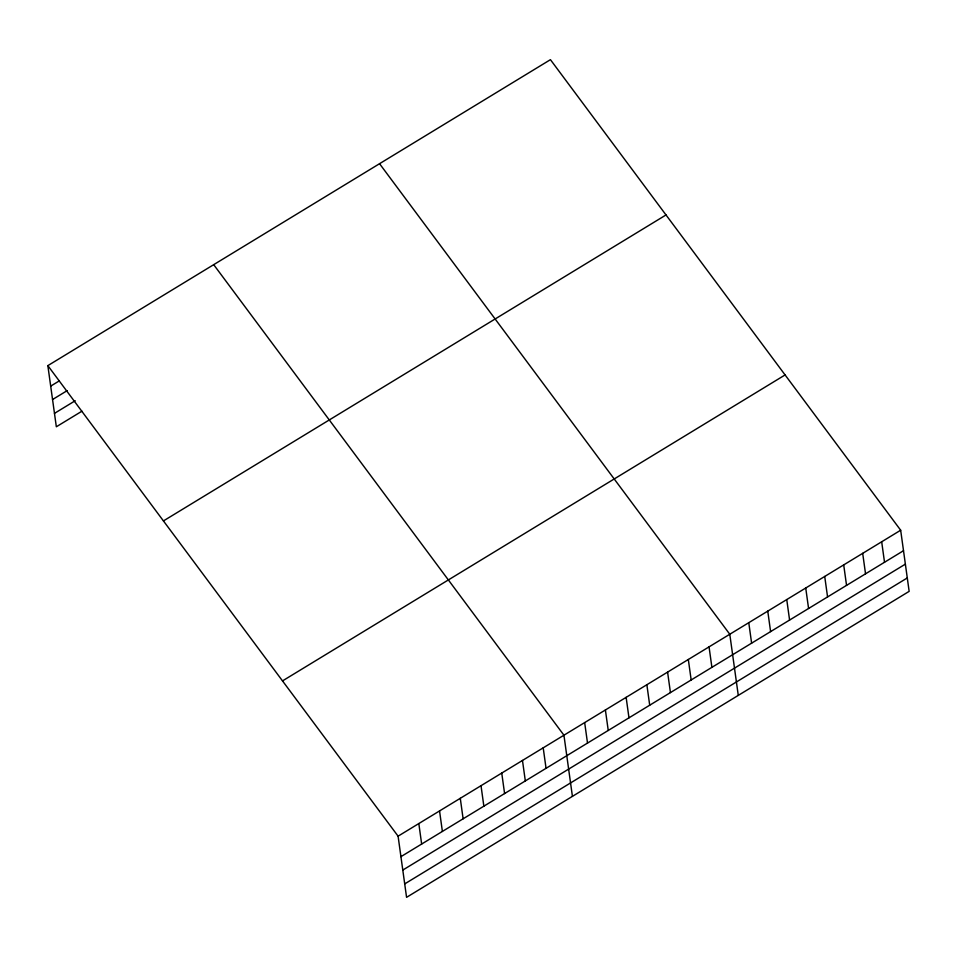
<?xml version="1.0" encoding="UTF-8"?>
<svg xmlns="http://www.w3.org/2000/svg" width="957" height="957" viewBox="0 0 957 957"><rect width="100%" height="100%" fill="white"/><g stroke="black" fill="none" stroke-linecap="round" stroke-linejoin="round"><path stroke-width="1.44" d="M47.85 365.634L550.431 59.669L900.669 530.226L909.15 591.366L406.569 897.331L398.088 836.179L47.85 365.634L56.331 426.774L81.943 411.187M50.697 386.126L59.226 380.922M52.551 399.536L67.193 390.623M54.477 413.364L75.208 400.744M163.432 520.919L666.012 214.954M282.506 680.906L785.087 374.941M398.088 836.179L900.669 530.226M400.923 856.671L903.504 550.706M402.789 870.08L905.37 564.128M404.703 883.909L907.284 577.944M379.558 163.707L729.784 634.252L738.278 695.392M213.698 264.67L563.936 735.215L572.418 796.356M881.684 541.782L884.519 562.261M862.688 553.337L865.535 573.817M843.703 564.893L846.55 585.385M824.719 576.461L827.566 596.941M805.734 588.017L808.581 608.496M786.75 599.572L789.585 620.052M767.765 611.128L770.6 631.62M748.769 622.684L751.616 643.176M709.053 646.872L711.9 667.352M688.322 659.493L691.169 679.972M667.591 672.113L670.438 692.593M646.86 684.734L649.707 705.213M626.129 697.354L628.976 717.834M605.398 709.974L608.245 730.454M584.667 722.595L587.514 743.075M543.205 747.836L546.052 768.315M522.474 760.456L525.321 780.936M501.743 773.077L504.59 793.556M481.012 785.697L483.859 806.189M460.281 798.317L463.116 818.809M439.55 810.938L442.385 831.43M418.819 823.558L421.654 844.05"/></g></svg>
